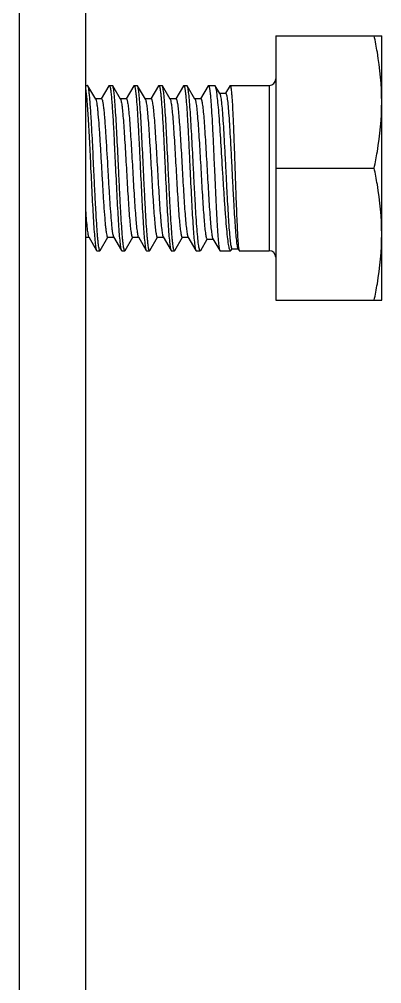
# Model space of a CAD drawing. Extents: x 4995099 to 5303443, y 4627657 to 4889583.
# Drawn here: x 5044263 to 5044589, y 4752984 to 4753853 of the extents above; entities that cross this region are included whole.
import ezdxf

# ---------------------------------------------------------------- set-up
doc = ezdxf.new("R2010")
doc.units = 0
doc.header["$LTSCALE"] = 1000
doc.header["$MEASUREMENT"] = 0
doc.layers.get('0').update_dxf_attribs({"color": 4, "linetype": 'CONTINUOUS'})

msp = doc.modelspace()

# ---------------------------------------------------------------- linework, layer by layer
at = {"linetype": 'Continuous'}
for p, q in [((5044262.57, 4754204.45), (5044262.57, 4749248.02)), ((5044322.1, 4754204.45), (5044322.1, 4749248.02)), ((5044493.25, 4753837.95), (5044493.25, 4753599.83)), ((5044493.25, 4753837.95), (5044588.5, 4753837.95)), ((5044588.5, 4753599.83), (5044588.5, 4753837.95)), ((5044322.1, 4753793.3), (5044323.96, 4753793.3)), ((5044331.27, 4753780.95), (5044324.25, 4753793.05)), ((5044343.2, 4753793.05), (5044336.33, 4753781.25)), ((5044343.2, 4753793.05), (5044343.49, 4753793.3)), ((5044343.49, 4753793.3), (5044346.28, 4753793.3)), ((5044346.58, 4753793.05), (5044346.28, 4753793.3)), ((5044353.59, 4753780.95), (5044346.58, 4753793.05)), ((5044365.52, 4753793.05), (5044358.65, 4753781.25)), ((5044365.52, 4753793.05), (5044365.81, 4753793.3)), ((5044365.81, 4753793.3), (5044368.61, 4753793.3)), ((5044368.9, 4753793.05), (5044368.61, 4753793.3)), ((5044375.92, 4753780.95), (5044368.9, 4753793.05)), ((5044387.85, 4753793.05), (5044380.98, 4753781.25)), ((5044387.85, 4753793.05), (5044388.14, 4753793.3)), ((5044388.14, 4753793.3), (5044390.93, 4753793.3)), ((5044391.23, 4753793.05), (5044390.93, 4753793.3)), ((5044398.24, 4753780.95), (5044391.23, 4753793.05)), ((5044410.17, 4753793.05), (5044403.3, 4753781.25)), ((5044410.17, 4753793.05), (5044410.46, 4753793.3)), ((5044410.46, 4753793.3), (5044413.33, 4753793.3)), ((5044413.64, 4753793.03), (5044413.32, 4753793.3)), ((5044420.58, 4753781.07), (5044413.64, 4753793.03)), ((5044432.44, 4753793.07), (5044425.64, 4753781.37)), ((5044432.44, 4753793.07), (5044432.72, 4753793.3)), ((5044432.72, 4753793.3), (5044438.4, 4753793.3)), ((5044438.84, 4753792.93), (5044438.4, 4753793.3)), ((5044442.78, 4753786.14), (5044438.84, 4753792.93)), ((5044452.11, 4753793.15), (5044448.07, 4753786.21)), ((5044452.11, 4753793.15), (5044452.28, 4753793.3)), ((5044452.28, 4753793.3), (5044487.3, 4753793.3)), ((5044487.3, 4753793.3), (5044487.3, 4753644.48)), ((5044336.5, 4753781.25), (5044331.09, 4753781.25)), ((5044358.83, 4753781.25), (5044353.42, 4753781.25)), ((5044381.15, 4753781.25), (5044375.74, 4753781.25)), ((5044403.47, 4753781.25), (5044398.07, 4753781.25)), ((5044398.24, 4753780.95), (5044398.31, 4753780.81)), ((5044425.81, 4753781.37), (5044420.4, 4753781.37)), ((5044442.94, 4753785.86), (5044442.78, 4753786.14)), ((5044448.2, 4753786.14), (5044442.78, 4753786.14)), ((5044448.07, 4753786.21), (5044448.03, 4753786.14)), ((5044493.25, 4753718.89), (5044581.8, 4753718.89)), ((5044322.1, 4753656.53), (5044325.16, 4753656.53)), ((5044324.99, 4753656.83), (5044332.03, 4753644.73)), ((5044335.42, 4753644.73), (5044342.26, 4753656.53)), ((5044342.08, 4753656.53), (5044347.49, 4753656.53)), ((5044347.32, 4753656.83), (5044354.36, 4753644.73)), ((5044357.74, 4753644.73), (5044364.58, 4753656.53)), ((5044364.41, 4753656.53), (5044369.81, 4753656.53)), ((5044369.64, 4753656.83), (5044376.68, 4753644.73)), ((5044380.06, 4753644.73), (5044386.91, 4753656.53)), ((5044386.73, 4753656.53), (5044392.14, 4753656.53)), ((5044391.96, 4753656.83), (5044399.01, 4753644.73)), ((5044402.39, 4753644.73), (5044409.23, 4753656.53)), ((5044409.06, 4753656.53), (5044414.46, 4753656.53)), ((5044414.13, 4753657.17), (5044414.29, 4753656.83)), ((5044414.29, 4753656.83), (5044421.33, 4753644.73)), ((5044425.71, 4753644.79), (5044431.59, 4753654.93)), ((5044431.42, 4753654.93), (5044436.83, 4753654.93)), ((5044436.66, 4753655.22), (5044442.8, 4753644.67)), ((5044332.03, 4753644.73), (5044332.33, 4753644.48)), ((5044332.33, 4753644.48), (5044335.12, 4753644.48)), ((5044335.42, 4753644.73), (5044335.12, 4753644.48)), ((5044354.36, 4753644.73), (5044354.65, 4753644.48)), ((5044354.65, 4753644.48), (5044357.45, 4753644.48)), ((5044357.74, 4753644.73), (5044357.45, 4753644.48)), ((5044376.68, 4753644.73), (5044376.98, 4753644.48)), ((5044376.98, 4753644.48), (5044379.77, 4753644.48)), ((5044380.06, 4753644.73), (5044379.77, 4753644.48)), ((5044399.01, 4753644.73), (5044399.3, 4753644.48)), ((5044399.3, 4753644.48), (5044402.1, 4753644.48)), ((5044402.39, 4753644.73), (5044402.1, 4753644.48)), ((5044421.33, 4753644.73), (5044421.62, 4753644.48)), ((5044421.62, 4753644.48), (5044425.34, 4753644.48)), ((5044425.71, 4753644.79), (5044425.34, 4753644.48)), ((5044442.8, 4753644.67), (5044443.02, 4753644.48)), ((5044443.02, 4753644.48), (5044452.65, 4753644.48)), ((5044453.17, 4753644.93), (5044452.65, 4753644.48)), ((5044453.17, 4753644.93), (5044453.92, 4753646.21)), ((5044453.81, 4753646.28), (5044459.24, 4753646.28)), ((5044459.09, 4753646.54), (5044460.22, 4753644.59)), ((5044460.22, 4753644.59), (5044460.35, 4753644.48)), ((5044460.35, 4753644.48), (5044487.3, 4753644.48)), ((5044493.25, 4753599.83), (5044588.5, 4753599.83))]:
    msp.add_line(p, q, dxfattribs=at)
for centre, start, end in [((5044487.3, 4753799.26), 270, 0), ((5044487.3, 4753638.52), 0, 90)]:
    msp.add_arc(centre, 5.95, start, end, dxfattribs=at)
for points, knots in [([(5044588.5, 4753778.42), (5044588.5, 4753793.4), (5044586.58, 4753813.42), (5044582.83, 4753833.05), (5044581.8, 4753837.95)], [0, 0, 0, 0, 0.749211, 1, 1, 1, 1]), ([(5044322.1, 4753790.75), (5044322.71, 4753787.44), (5044323.47, 4753778.55), (5044324.57, 4753762.57), (5044325.64, 4753741.95), (5044326.36, 4753726.86), (5044326.74, 4753718.89)], [0, 0, 0, 0, 0.140047, 0.370694, 0.667791, 1, 1, 1, 1]), ([(5044324.25, 4753793.05), (5044324.23, 4753793.09), (5044324.16, 4753793.2), (5044324.05, 4753793.3), (5044323.96, 4753793.3)], [0, 0, 0, 0, 0.33644, 1, 1, 1, 1]), ([(5044327.93, 4753751.57), (5044327.64, 4753756.9), (5044327.22, 4753764.52), (5044326.58, 4753774.11), (5044326.13, 4753780), (5044325.68, 4753784.87), (5044325.26, 4753788.65), (5044324.81, 4753791.25), (5044324.5, 4753792.62), (5044324.25, 4753793.05)], [0, 0, 0, 0, 0.384278, 0.548795, 0.691198, 0.809122, 0.900672, 0.964483, 1, 1, 1, 1]), ([(5044343.49, 4753793.3), (5044343.59, 4753793.3), (5044343.83, 4753793.04), (5044344.16, 4753792.1), (5044344.59, 4753789.97), (5044345.04, 4753786.45), (5044345.53, 4753781.61), (5044346.01, 4753775.55), (5044346.49, 4753768.39), (5044346.98, 4753760.28), (5044347.3, 4753754.56), (5044347.45, 4753751.57)], [0, 0, 0, 0, 0.007293, 0.021459, 0.073997, 0.159035, 0.275243, 0.420481, 0.591942, 0.786408, 1, 1, 1, 1]), ([(5044351.87, 4753718.89), (5044351.43, 4753727.91), (5044350.81, 4753741.05), (5044349.92, 4753757.85), (5044349.28, 4753768.72), (5044348.64, 4753777.87), (5044348.01, 4753784.99), (5044347.47, 4753789.54), (5044346.98, 4753791.96), (5044346.74, 4753792.78), (5044346.58, 4753793.05)], [0, 0, 0, 0, 0.363934, 0.530187, 0.678191, 0.802879, 0.899992, 0.966292, 0.987243, 1, 1, 1, 1]), ([(5044365.81, 4753793.3), (5044365.98, 4753793.3), (5044366.31, 4753792.7), (5044366.57, 4753791.69), (5044366.92, 4753789.86), (5044367.24, 4753787.43), (5044367.59, 4753784.31), (5044368.08, 4753778.94), (5044368.67, 4753770.84), (5044369.35, 4753759.71), (5044370.03, 4753747), (5044370.71, 4753733.22), (5044371.16, 4753723.73), (5044371.39, 4753718.89)], [0, 0, 0, 0, 0.006687, 0.021748, 0.045922, 0.079138, 0.121135, 0.17154, 0.295605, 0.446631, 0.618866, 0.805704, 1, 1, 1, 1]), ([(5044374.19, 4753718.89), (5044373.76, 4753727.91), (5044373.13, 4753741.05), (5044372.24, 4753757.85), (5044371.6, 4753768.72), (5044370.97, 4753777.87), (5044370.33, 4753784.99), (5044369.8, 4753789.54), (5044369.3, 4753791.96), (5044369.06, 4753792.78), (5044368.9, 4753793.05)], [0, 0, 0, 0, 0.363936, 0.530191, 0.678194, 0.802878, 0.899991, 0.966291, 0.987243, 1, 1, 1, 1]), ([(5044388.14, 4753793.3), (5044388.3, 4753793.3), (5044388.63, 4753792.7), (5044388.89, 4753791.69), (5044389.24, 4753789.86), (5044389.57, 4753787.43), (5044389.91, 4753784.31), (5044390.4, 4753778.94), (5044390.99, 4753770.84), (5044391.67, 4753759.71), (5044392.35, 4753747), (5044393.03, 4753733.22), (5044393.49, 4753723.73), (5044393.72, 4753718.89)], [0, 0, 0, 0, 0.006686, 0.021748, 0.045922, 0.079137, 0.121134, 0.171539, 0.2956, 0.446625, 0.618862, 0.805702, 1, 1, 1, 1]), ([(5044396.51, 4753718.89), (5044396.08, 4753727.91), (5044395.46, 4753741.05), (5044394.57, 4753757.85), (5044393.92, 4753768.72), (5044393.29, 4753777.87), (5044392.66, 4753784.99), (5044392.12, 4753789.54), (5044391.63, 4753791.96), (5044391.39, 4753792.78), (5044391.23, 4753793.05)], [0, 0, 0, 0, 0.363938, 0.530193, 0.678196, 0.802878, 0.89999, 0.96629, 0.987243, 1, 1, 1, 1]), ([(5044410.46, 4753793.3), (5044410.63, 4753793.3), (5044410.96, 4753792.7), (5044411.22, 4753791.69), (5044411.57, 4753789.86), (5044411.89, 4753787.43), (5044412.24, 4753784.31), (5044412.73, 4753778.94), (5044413.32, 4753770.84), (5044413.99, 4753759.71), (5044414.68, 4753747), (5044415.36, 4753733.22), (5044415.81, 4753723.73), (5044416.04, 4753718.89)], [0, 0, 0, 0, 0.006686, 0.021748, 0.045923, 0.079138, 0.121135, 0.171539, 0.295599, 0.446623, 0.618861, 0.805701, 1, 1, 1, 1]), ([(5044419.21, 4753718.89), (5044418.75, 4753727.89), (5044418.08, 4753741.01), (5044417.13, 4753757.78), (5044416.45, 4753768.64), (5044415.79, 4753777.8), (5044415.12, 4753784.92), (5044414.57, 4753789.49), (5044414.05, 4753791.93), (5044413.8, 4753792.75), (5044413.64, 4753793.03)], [0, 0, 0, 0, 0.36329, 0.529314, 0.6772, 0.8019, 0.899174, 0.965796, 0.986969, 1, 1, 1, 1]), ([(5044432.72, 4753793.3), (5044432.88, 4753793.3), (5044433.2, 4753792.7), (5044433.45, 4753791.7), (5044433.79, 4753789.86), (5044434.1, 4753787.43), (5044434.43, 4753784.31), (5044434.89, 4753778.94), (5044435.45, 4753770.84), (5044436.09, 4753759.71), (5044436.73, 4753747), (5044437.36, 4753733.22), (5044437.78, 4753723.73), (5044438, 4753718.89)], [0, 0, 0, 0, 0.006577, 0.021598, 0.045743, 0.078947, 0.120936, 0.171341, 0.295421, 0.446481, 0.618759, 0.805647, 1, 1, 1, 1]), ([(5044445.36, 4753718.89), (5044444.82, 4753727.8), (5044444.03, 4753740.8), (5044442.93, 4753757.43), (5044442.13, 4753768.23), (5044441.35, 4753777.38), (5044440.57, 4753784.56), (5044439.91, 4753789.21), (5044439.31, 4753791.74), (5044439.02, 4753792.62), (5044438.84, 4753792.93)], [0, 0, 0, 0, 0.359931, 0.524763, 0.672002, 0.796741, 0.894844, 0.963163, 0.985535, 1, 1, 1, 1]), ([(5044452.28, 4753793.3), (5044452.43, 4753793.3), (5044452.66, 4753792.65), (5044452.87, 4753791.71), (5044453.14, 4753789.85), (5044453.39, 4753787.43), (5044453.65, 4753784.31), (5044454.03, 4753778.94), (5044454.47, 4753770.84), (5044454.98, 4753759.71), (5044455.48, 4753747), (5044455.98, 4753733.22), (5044456.31, 4753723.73), (5044456.48, 4753718.89)], [0, 0, 0, 0, 0.006021, 0.020821, 0.044863, 0.078011, 0.119986, 0.170402, 0.294571, 0.445788, 0.618273, 0.805395, 1, 1, 1, 1]), ([(5044331.27, 4753780.95), (5044331.5, 4753780.56), (5044331.82, 4753779.36), (5044332.25, 4753777.11), (5044332.68, 4753773.91), (5044333.32, 4753767.94), (5044334.07, 4753758.63), (5044334.61, 4753750.68), (5044334.89, 4753746.27)], [0, 0, 0, 0, 0.038835, 0.104857, 0.1976, 0.315752, 0.620526, 1, 1, 1, 1]), ([(5044336.5, 4753781.25), (5044336.76, 4753781.25), (5044337.2, 4753780.18), (5044337.58, 4753778.55), (5044338.07, 4753775.47), (5044338.53, 4753771.46), (5044339.02, 4753766.37), (5044339.71, 4753757.88), (5044340.16, 4753751.07), (5044340.47, 4753746.27)], [0, 0, 0, 0, 0.022134, 0.075093, 0.160257, 0.276417, 0.421479, 0.592671, 1, 1, 1, 1]), ([(5044353.59, 4753780.95), (5044353.75, 4753780.68), (5044354, 4753779.92), (5044354.5, 4753777.69), (5044355.05, 4753773.58), (5044355.7, 4753767.23), (5044356.35, 4753759.13), (5044357.01, 4753749.58), (5044357.67, 4753738.93), (5044358.33, 4753727.55), (5044359, 4753715.86), (5044359.66, 4753704.28), (5044360.32, 4753693.23), (5044360.98, 4753683.1), (5044361.64, 4753674.26), (5044362.28, 4753667.03), (5044362.86, 4753662.13), (5044363.34, 4753659.23), (5044363.68, 4753657.8), (5044363.93, 4753656.97), (5044364.26, 4753656.53), (5044364.41, 4753656.53)], [0, 0, 0, 0, 0.007395, 0.019019, 0.054844, 0.106491, 0.172173, 0.249556, 0.335869, 0.428015, 0.522682, 0.616468, 0.706, 0.788063, 0.859716, 0.918399, 0.962047, 0.977755, 0.989231, 0.996485, 1, 1, 1, 1]), ([(5044358.83, 4753781.25), (5044358.97, 4753781.25), (5044359.3, 4753780.81), (5044359.55, 4753779.98), (5044359.9, 4753778.55), (5044360.37, 4753775.65), (5044360.95, 4753770.74), (5044361.59, 4753763.52), (5044362.25, 4753754.67), (5044362.91, 4753744.54), (5044363.57, 4753733.49), (5044364.24, 4753721.91), (5044364.9, 4753710.22), (5044365.56, 4753698.84), (5044366.22, 4753688.18), (5044366.88, 4753678.64), (5044367.53, 4753670.54), (5044368.18, 4753664.19), (5044368.73, 4753660.08), (5044369.23, 4753657.86), (5044369.48, 4753657.1), (5044369.64, 4753656.83)], [0, 0, 0, 0, 0.003516, 0.010771, 0.022251, 0.037961, 0.081618, 0.140314, 0.21198, 0.294058, 0.383605, 0.477402, 0.572078, 0.664229, 0.750542, 0.827917, 0.893586, 0.945213, 0.981012, 0.992619, 1, 1, 1, 1]), ([(5044375.92, 4753780.95), (5044376.07, 4753780.68), (5044376.32, 4753779.92), (5044376.83, 4753777.69), (5044377.38, 4753773.58), (5044378.03, 4753767.23), (5044378.67, 4753759.13), (5044379.33, 4753749.58), (5044379.99, 4753738.93), (5044380.66, 4753727.55), (5044381.32, 4753715.86), (5044381.99, 4753704.28), (5044382.65, 4753693.23), (5044383.31, 4753683.1), (5044383.96, 4753674.26), (5044384.61, 4753667.03), (5044385.18, 4753662.13), (5044385.66, 4753659.23), (5044386, 4753657.8), (5044386.26, 4753656.97), (5044386.58, 4753656.53), (5044386.73, 4753656.53)], [0, 0, 0, 0, 0.007397, 0.019019, 0.054844, 0.106491, 0.172173, 0.249556, 0.335869, 0.428015, 0.522683, 0.616468, 0.706, 0.788064, 0.859716, 0.918399, 0.962047, 0.977754, 0.989232, 0.996484, 1, 1, 1, 1]), ([(5044381.15, 4753781.25), (5044381.3, 4753781.25), (5044381.62, 4753780.81), (5044381.88, 4753779.98), (5044382.22, 4753778.55), (5044382.7, 4753775.65), (5044383.27, 4753770.74), (5044383.92, 4753763.52), (5044384.57, 4753754.67), (5044385.23, 4753744.54), (5044385.9, 4753733.49), (5044386.56, 4753721.91), (5044387.22, 4753710.22), (5044387.89, 4753698.84), (5044388.55, 4753688.18), (5044389.21, 4753678.64), (5044389.86, 4753670.54), (5044390.5, 4753664.19), (5044391.06, 4753660.08), (5044391.56, 4753657.86), (5044391.81, 4753657.1), (5044391.96, 4753656.83)], [0, 0, 0, 0, 0.003515, 0.010771, 0.022249, 0.037962, 0.081619, 0.140314, 0.21198, 0.294058, 0.383605, 0.477402, 0.572078, 0.664229, 0.750541, 0.827917, 0.893586, 0.945213, 0.981012, 0.992621, 1, 1, 1, 1]), ([(5044398.31, 4753780.81), (5044398.69, 4753780.04), (5044399.12, 4753777.63), (5044399.78, 4753773.1), (5044400.4, 4753766.6), (5044401.05, 4753758.43), (5044401.7, 4753748.84), (5044402.36, 4753738.2), (5044403.02, 4753726.86), (5044403.68, 4753715.24), (5044404.34, 4753703.75), (5044405, 4753692.8), (5044405.65, 4753682.78), (5044406.31, 4753674.04), (5044406.95, 4753666.9), (5044407.52, 4753662.06), (5044407.99, 4753659.19), (5044408.33, 4753657.79), (5044408.59, 4753656.96), (5044408.91, 4753656.53), (5044409.06, 4753656.53)], [0, 0, 0, 0, 0.020603, 0.057806, 0.110504, 0.176892, 0.254638, 0.340995, 0.432905, 0.527106, 0.620258, 0.709056, 0.790352, 0.861271, 0.919315, 0.962468, 0.977994, 0.989339, 0.996513, 1, 1, 1, 1]), ([(5044403.47, 4753781.25), (5044403.62, 4753781.25), (5044403.94, 4753780.83), (5044404.19, 4753780.01), (5044404.53, 4753778.63), (5044405, 4753775.81), (5044405.57, 4753771.05), (5044406.2, 4753764.01), (5044406.85, 4753755.4), (5044407.5, 4753745.51), (5044408.15, 4753734.69), (5044409.02, 4753719.51), (5044409.87, 4753704.39), (5044410.77, 4753689.87), (5044411.41, 4753680.25), (5044412.06, 4753671.98), (5044412.68, 4753665.34), (5044413.33, 4753660.59), (5044413.78, 4753658.05), (5044414.13, 4753657.17)], [0, 0, 0, 0, 0.003451, 0.010528, 0.02171, 0.037015, 0.079558, 0.136815, 0.206829, 0.287179, 0.375068, 0.467432, 0.652658, 0.739058, 0.81724, 0.884486, 0.938474, 0.977372, 1, 1, 1, 1]), ([(5044420.58, 4753781.06), (5044420.74, 4753780.79), (5044420.99, 4753780.02), (5044421.5, 4753777.75), (5044422.05, 4753773.55), (5044422.71, 4753767.07), (5044423.36, 4753758.81), (5044424.03, 4753749.08), (5044424.69, 4753738.23), (5044425.36, 4753726.67), (5044426.03, 4753714.81), (5044426.69, 4753703.07), (5044427.36, 4753691.89), (5044428.02, 4753681.66), (5044428.67, 4753672.75), (5044429.31, 4753665.48), (5044429.89, 4753660.55), (5044430.36, 4753657.63), (5044430.7, 4753656.2), (5044430.95, 4753655.37), (5044431.28, 4753654.93), (5044431.42, 4753654.93)], [0, 0, 0, 0, 0.007409, 0.01909, 0.055149, 0.107148, 0.173245, 0.251046, 0.337725, 0.430132, 0.524922, 0.618672, 0.708016, 0.789761, 0.861007, 0.919255, 0.962504, 0.978047, 0.989392, 0.996551, 1, 1, 1, 1]), ([(5044425.81, 4753781.37), (5044425.96, 4753781.37), (5044426.29, 4753780.92), (5044426.55, 4753780.06), (5044426.9, 4753778.6), (5044427.38, 4753775.63), (5044427.96, 4753770.62), (5044428.61, 4753763.23), (5044429.27, 4753754.21), (5044429.94, 4753743.89), (5044430.6, 4753732.64), (5044431.27, 4753720.87), (5044431.94, 4753709.02), (5044432.6, 4753697.5), (5044433.26, 4753686.74), (5044433.92, 4753677.11), (5044434.57, 4753668.96), (5044435.21, 4753662.59), (5044435.76, 4753658.47), (5044436.26, 4753656.25), (5044436.51, 4753655.49), (5044436.66, 4753655.22)], [0, 0, 0, 0, 0.003529, 0.010847, 0.022435, 0.038293, 0.08234, 0.141503, 0.213655, 0.296174, 0.386062, 0.480058, 0.574763, 0.666765, 0.752768, 0.829708, 0.894868, 0.945981, 0.981331, 0.99276, 1, 1, 1, 1]), ([(5044442.94, 4753785.86), (5044443.1, 4753785.58), (5044443.36, 4753784.73), (5044443.89, 4753782.23), (5044444.45, 4753777.57), (5044445.12, 4753770.33), (5044445.78, 4753761.09), (5044446.46, 4753750.22), (5044447.13, 4753738.12), (5044447.8, 4753725.24), (5044448.47, 4753712.07), (5044449.14, 4753699.08), (5044449.8, 4753686.74), (5044450.45, 4753675.49), (5044451.1, 4753665.72), (5044451.74, 4753657.77), (5044452.3, 4753652.39), (5044452.77, 4753649.22), (5044453.1, 4753647.66), (5044453.34, 4753646.78), (5044453.66, 4753646.28), (5044453.81, 4753646.28)], [0, 0, 0, 0, 0.007107, 0.018639, 0.0548, 0.107312, 0.174177, 0.252841, 0.34033, 0.433375, 0.528546, 0.622381, 0.711512, 0.792794, 0.863403, 0.920942, 0.963521, 0.978774, 0.989867, 0.996808, 1, 1, 1, 1]), ([(5044448.2, 4753786.14), (5044448.36, 4753786.14), (5044448.69, 4753785.61), (5044448.95, 4753784.66), (5044449.31, 4753782.98), (5044449.8, 4753779.61), (5044450.4, 4753773.92), (5044451.06, 4753765.57), (5044451.73, 4753755.39), (5044452.4, 4753743.8), (5044453.07, 4753731.23), (5044453.74, 4753718.14), (5044454.41, 4753705.01), (5044455.08, 4753692.31), (5044455.73, 4753680.51), (5044456.39, 4753670.02), (5044457.03, 4753661.18), (5044457.66, 4753654.33), (5044458.2, 4753649.93), (5044458.69, 4753647.59), (5044458.93, 4753646.81), (5044459.09, 4753646.54)], [0, 0, 0, 0, 0.00344, 0.010899, 0.022787, 0.039077, 0.08427, 0.144807, 0.218371, 0.302169, 0.393053, 0.48765, 0.582499, 0.674175, 0.759417, 0.835242, 0.899047, 0.9487, 0.982621, 0.993382, 1, 1, 1, 1]), ([(5044581.8, 4753718.89), (5044582.83, 4753723.8), (5044586.58, 4753743.42), (5044588.5, 4753763.45), (5044588.5, 4753778.42)], [0, 0, 0, 0, 0.250789, 1, 1, 1, 1]), ([(5044329.54, 4753718.89), (5044329.41, 4753721.7), (5044328.89, 4753732.6), (5044328.36, 4753743.49), (5044327.93, 4753751.57)], [0, 0, 0, 0, 0.258222, 1, 1, 1, 1]), ([(5044334.89, 4753746.27), (5044335.2, 4753741.3), (5044335.81, 4753731.1), (5044336.68, 4753715.73), (5044337.55, 4753700.56), (5044338.42, 4753686.56), (5044339.17, 4753676.04), (5044339.79, 4753668.88), (5044340.24, 4753664.63), (5044340.66, 4753661.3), (5044341.11, 4753658.76), (5044341.45, 4753657.39), (5044341.86, 4753656.53), (5044342.08, 4753656.53)], [0, 0, 0, 0, 0.165501, 0.339784, 0.511803, 0.670616, 0.80615, 0.862438, 0.909852, 0.947659, 0.975319, 0.992557, 1, 1, 1, 1]), ([(5044340.47, 4753746.27), (5044341.08, 4753736.58), (5044341.91, 4753721.94), (5044343.01, 4753702.68), (5044343.83, 4753689.08), (5044344.66, 4753677.19), (5044345.37, 4753668.69), (5044345.98, 4753663.26), (5044346.39, 4753660.35), (5044346.8, 4753658.29), (5044347.1, 4753657.19), (5044347.32, 4753656.83)], [0, 0, 0, 0, 0.324453, 0.489839, 0.64461, 0.779868, 0.887864, 0.929656, 0.962499, 0.985988, 1, 1, 1, 1]), ([(5044347.45, 4753751.57), (5044347.59, 4753748.97), (5044348.15, 4753738.08), (5044348.67, 4753727.19), (5044349.07, 4753718.89)], [0, 0, 0, 0, 0.238495, 1, 1, 1, 1]), ([(5044326.74, 4753718.89), (5044327.18, 4753709.87), (5044327.8, 4753696.73), (5044328.69, 4753679.92), (5044329.34, 4753669.05), (5044329.97, 4753659.9), (5044330.6, 4753652.79), (5044331.14, 4753648.23), (5044331.63, 4753645.81), (5044331.88, 4753645), (5044332.03, 4753644.73)], [0, 0, 0, 0, 0.363997, 0.530272, 0.678287, 0.802974, 0.90007, 0.966338, 0.987267, 1, 1, 1, 1]), ([(5044335.12, 4753644.48), (5044334.96, 4753644.48), (5044334.63, 4753645.08), (5044334.37, 4753646.09), (5044334.02, 4753647.92), (5044333.69, 4753650.35), (5044333.35, 4753653.47), (5044332.86, 4753658.84), (5044332.27, 4753666.94), (5044331.59, 4753678.07), (5044330.91, 4753690.78), (5044330.23, 4753704.56), (5044329.77, 4753714.05), (5044329.54, 4753718.89)], [0, 0, 0, 0, 0.006687, 0.021749, 0.045924, 0.07914, 0.121138, 0.171544, 0.295611, 0.44664, 0.618872, 0.805705, 1, 1, 1, 1]), ([(5044349.07, 4753718.89), (5044349.5, 4753709.87), (5044350.13, 4753696.73), (5044351.01, 4753679.93), (5044351.66, 4753669.05), (5044352.29, 4753659.9), (5044352.93, 4753652.79), (5044353.46, 4753648.23), (5044353.96, 4753645.81), (5044354.2, 4753645), (5044354.36, 4753644.73)], [0, 0, 0, 0, 0.363992, 0.530264, 0.678281, 0.802969, 0.900068, 0.966337, 0.987267, 1, 1, 1, 1]), ([(5044357.45, 4753644.48), (5044357.28, 4753644.48), (5044356.95, 4753645.08), (5044356.69, 4753646.09), (5044356.34, 4753647.92), (5044356.01, 4753650.35), (5044355.67, 4753653.47), (5044355.18, 4753658.84), (5044354.59, 4753666.94), (5044353.91, 4753678.07), (5044353.23, 4753690.78), (5044352.55, 4753704.56), (5044352.1, 4753714.05), (5044351.87, 4753718.89)], [0, 0, 0, 0, 0.006687, 0.02175, 0.045925, 0.079141, 0.121139, 0.171544, 0.29561, 0.446639, 0.618874, 0.805705, 1, 1, 1, 1]), ([(5044371.39, 4753718.89), (5044371.82, 4753709.87), (5044372.45, 4753696.73), (5044373.34, 4753679.93), (5044373.98, 4753669.05), (5044374.62, 4753659.9), (5044375.25, 4753652.79), (5044375.79, 4753648.23), (5044376.28, 4753645.81), (5044376.52, 4753645), (5044376.68, 4753644.73)], [0, 0, 0, 0, 0.36399, 0.530265, 0.678283, 0.80297, 0.900067, 0.966336, 0.987267, 1, 1, 1, 1]), ([(5044379.77, 4753644.48), (5044379.6, 4753644.48), (5044379.28, 4753645.08), (5044379.02, 4753646.09), (5044378.66, 4753647.92), (5044378.34, 4753650.35), (5044377.99, 4753653.47), (5044377.5, 4753658.84), (5044376.91, 4753666.94), (5044376.24, 4753678.07), (5044375.56, 4753690.78), (5044374.87, 4753704.56), (5044374.42, 4753714.05), (5044374.19, 4753718.89)], [0, 0, 0, 0, 0.006687, 0.02175, 0.045926, 0.079142, 0.121139, 0.171543, 0.295606, 0.446635, 0.618871, 0.805705, 1, 1, 1, 1]), ([(5044393.72, 4753718.89), (5044394.15, 4753709.87), (5044394.77, 4753696.73), (5044395.66, 4753679.93), (5044396.31, 4753669.05), (5044396.94, 4753659.9), (5044397.58, 4753652.79), (5044398.11, 4753648.23), (5044398.61, 4753645.81), (5044398.85, 4753645), (5044399.01, 4753644.73)], [0, 0, 0, 0, 0.363992, 0.53027, 0.678287, 0.802972, 0.900066, 0.966335, 0.987267, 1, 1, 1, 1]), ([(5044402.1, 4753644.48), (5044401.93, 4753644.48), (5044401.6, 4753645.08), (5044401.34, 4753646.09), (5044400.99, 4753647.92), (5044400.66, 4753650.35), (5044400.32, 4753653.47), (5044399.83, 4753658.84), (5044399.24, 4753666.94), (5044398.56, 4753678.07), (5044397.88, 4753690.78), (5044397.2, 4753704.56), (5044396.75, 4753714.05), (5044396.51, 4753718.89)], [0, 0, 0, 0, 0.006687, 0.021749, 0.045924, 0.07914, 0.121137, 0.17154, 0.295601, 0.446627, 0.618864, 0.805703, 1, 1, 1, 1]), ([(5044416.04, 4753718.89), (5044416.47, 4753709.87), (5044417.1, 4753696.73), (5044417.99, 4753679.92), (5044418.63, 4753669.05), (5044419.27, 4753659.9), (5044419.9, 4753652.79), (5044420.43, 4753648.23), (5044420.93, 4753645.81), (5044421.17, 4753645), (5044421.33, 4753644.73)], [0, 0, 0, 0, 0.363998, 0.530276, 0.678291, 0.802973, 0.900067, 0.966336, 0.987267, 1, 1, 1, 1]), ([(5044425.34, 4753644.48), (5044425.17, 4753644.48), (5044424.79, 4753645.05), (5044424.5, 4753646.09), (5044424.11, 4753647.91), (5044423.56, 4753651.59), (5044422.9, 4753657.8), (5044422.17, 4753666.94), (5044421.43, 4753678.07), (5044420.69, 4753690.77), (5044419.95, 4753704.56), (5044419.46, 4753714.05), (5044419.21, 4753718.89)], [0, 0, 0, 0, 0.007081, 0.022303, 0.046557, 0.07981, 0.172207, 0.296205, 0.44712, 0.619207, 0.805877, 1, 1, 1, 1]), ([(5044438, 4753718.89), (5044438.4, 4753709.81), (5044438.97, 4753696.6), (5044439.79, 4753679.7), (5044440.37, 4753668.8), (5044440.95, 4753659.64), (5044441.45, 4753653.26), (5044441.88, 4753649.27), (5044442.16, 4753647.17), (5044442.44, 4753645.7), (5044442.65, 4753644.92), (5044442.8, 4753644.67)], [0, 0, 0, 0, 0.366142, 0.533181, 0.681612, 0.806274, 0.90284, 0.939518, 0.968031, 0.988196, 1, 1, 1, 1]), ([(5044452.65, 4753644.48), (5044452.45, 4753644.48), (5044452, 4753645.01), (5044451.64, 4753646.09), (5044451.17, 4753647.9), (5044450.52, 4753651.59), (5044449.74, 4753657.8), (5044448.87, 4753666.94), (5044447.99, 4753678.07), (5044447.11, 4753690.77), (5044446.23, 4753704.56), (5044445.65, 4753714.05), (5044445.36, 4753718.89)], [0, 0, 0, 0, 0.007835, 0.023392, 0.047821, 0.08116, 0.173569, 0.297436, 0.448123, 0.619913, 0.806242, 1, 1, 1, 1]), ([(5044456.48, 4753718.89), (5044456.64, 4753714.22), (5044456.96, 4753705.04), (5044457.43, 4753691.68), (5044457.9, 4753679.3), (5044458.35, 4753668.33), (5044458.8, 4753659.18), (5044459.19, 4753652.84), (5044459.52, 4753648.91), (5044459.73, 4753646.89), (5044459.95, 4753645.52), (5044460.09, 4753644.8), (5044460.22, 4753644.59)], [0, 0, 0, 0, 0.188442, 0.370144, 0.538605, 0.687798, 0.812406, 0.907981, 0.943781, 0.971161, 0.989909, 1, 1, 1, 1]), ([(5044588.5, 4753659.36), (5044588.5, 4753674.33), (5044586.58, 4753694.36), (5044582.83, 4753713.98), (5044581.8, 4753718.89)], [0, 0, 0, 0, 0.749211, 1, 1, 1, 1]), ([(5044322.1, 4753680.72), (5044322.32, 4753677.66), (5044322.74, 4753672.18), (5044323.43, 4753665.06), (5044324.02, 4753660.45), (5044324.56, 4753657.96), (5044324.82, 4753657.12), (5044324.99, 4753656.83)], [0, 0, 0, 0, 0.381828, 0.682922, 0.89127, 0.958208, 1, 1, 1, 1]), ([(5044581.8, 4753599.83), (5044582.83, 4753604.73), (5044586.58, 4753624.36), (5044588.5, 4753644.38), (5044588.5, 4753659.36)], [0, 0, 0, 0, 0.250789, 1, 1, 1, 1])]:
    msp.add_open_spline(points, degree=3, knots=knots, dxfattribs=at)

doc.saveas('drawing.dxf')
